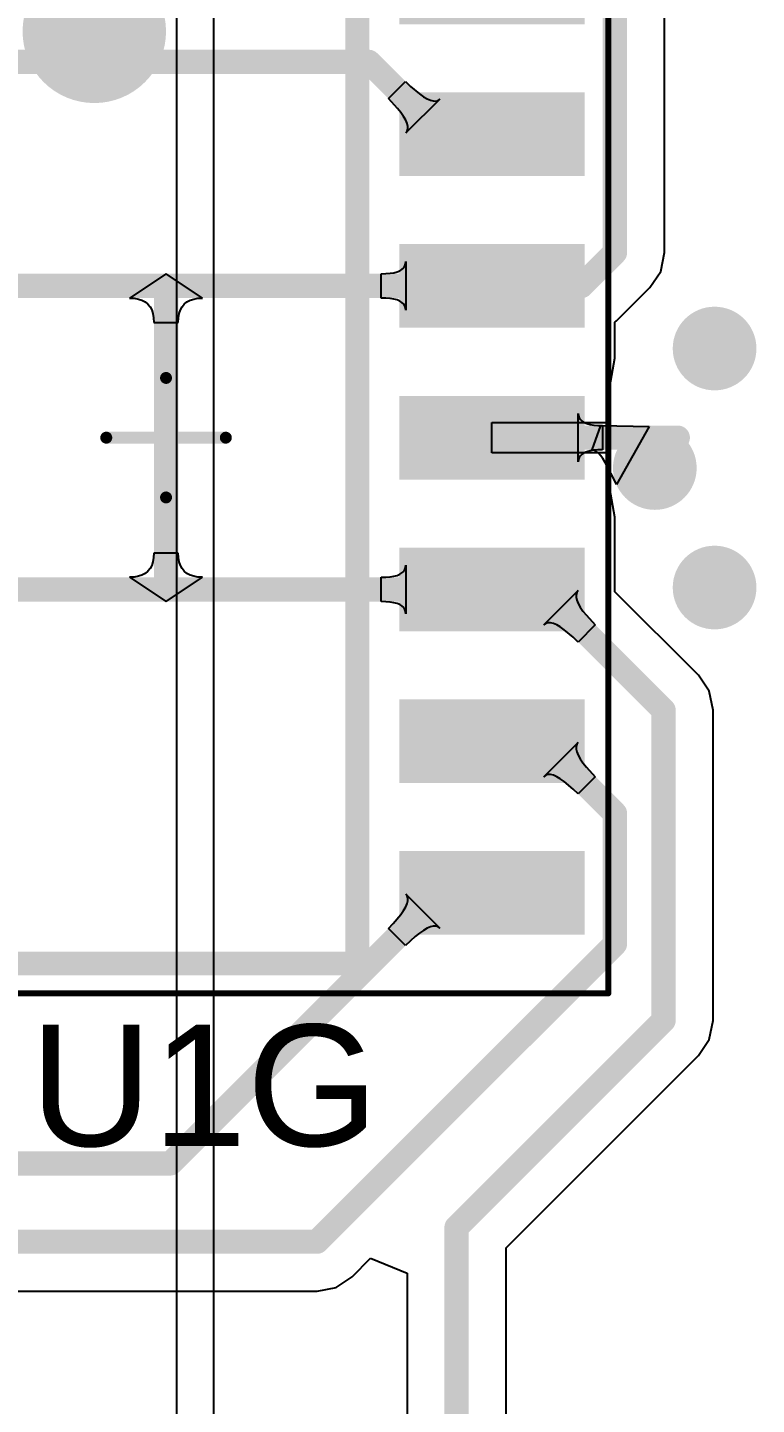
# Model space of a CAD drawing. Header units: inches. Extents: x -0.14 to 3.29, y -0.08 to 7.88.
# Drawn here: x 2.5887 to 2.8287, y 5.9316 to 6.3853 of the extents above; entities that cross this region are included whole.
import ezdxf

# ---------------------------------------------------------------- set-up
doc = ezdxf.new("R2010")
doc.units = ezdxf.units.IN
doc.header["$MEASUREMENT"] = 0
for name, color, linetype in [('Bottom Layer', 5, 'Continuous'), ('Top Courtyard', 56, 'Continuous'), ('Top Layer', 1, 'Continuous'), ('Top Overlay', 2, 'Continuous'), ('Top Paste', 8, 'Continuous'), ('Top Solder', 216, 'Continuous'), ('Via Holes', 16, 'Continuous')]:
    doc.layers.add(name, color=color, linetype=linetype)
doc.styles.add('Arial', font='', dxfattribs={"height": 0.2})
doc.styles.get('Arial').set_extended_font_data('Arial')

# ---------------------------------------------------------------- blocks, each defined once
blk = doc.blocks.new('34355DA5_B1DA_47C2_A88A_ECF82120A4F7_253')
at = {"layer": 'Top Layer'}
for points in [[(-0.13583, 0.13819), (-0.13583, 0.16181), (-0.07874, 0.16181), (-0.07874, 0.13819)], [(0.07874, 0.13819), (0.07874, 0.16181), (0.13583, 0.16181), (0.13583, 0.13819)], [(-0.13583, 0.08819), (-0.13583, 0.11181), (-0.07874, 0.11181), (-0.07874, 0.08819)], [(0.07874, 0.08819), (0.07874, 0.11181), (0.13583, 0.11181), (0.13583, 0.08819)], [(-0.13583, 0.03819), (-0.13583, 0.06181), (-0.07874, 0.06181), (-0.07874, 0.03819)], [(0.07874, 0.03819), (0.07874, 0.06181), (0.13583, 0.06181), (0.13583, 0.03819)], [(-0.13583, -0.01181), (-0.13583, 0.01181), (-0.07874, 0.01181), (-0.07874, -0.01181)], [(0.07874, -0.01181), (0.07874, 0.01181), (0.13583, 0.01181), (0.13583, -0.01181)], [(-0.13583, -0.06181), (-0.13583, -0.03819), (-0.07874, -0.03819), (-0.07874, -0.06181)], [(0.07874, -0.06181), (0.07874, -0.03819), (0.13583, -0.03819), (0.13583, -0.06181)], [(-0.13583, -0.11181), (-0.13583, -0.08819), (-0.07874, -0.08819), (-0.07874, -0.11181)], [(0.07874, -0.11181), (0.07874, -0.08819), (0.13583, -0.08819), (0.13583, -0.11181)], [(-0.13583, -0.16181), (-0.13583, -0.13819), (-0.07874, -0.13819), (-0.07874, -0.16181)], [(0.07874, -0.16181), (0.07874, -0.13819), (0.13583, -0.13819), (0.13583, -0.16181)]]:
    blk.add_hatch(color=1, dxfattribs=at).paths.add_polyline_path(points)
at = {"layer": 'Top Paste'}
for points in [[(-0.13583, 0.13819), (-0.13583, 0.16181), (-0.07874, 0.16181), (-0.07874, 0.13819)], [(0.07874, 0.13819), (0.07874, 0.16181), (0.13583, 0.16181), (0.13583, 0.13819)], [(-0.13583, 0.08819), (-0.13583, 0.11181), (-0.07874, 0.11181), (-0.07874, 0.08819)], [(0.07874, 0.08819), (0.07874, 0.11181), (0.13583, 0.11181), (0.13583, 0.08819)], [(-0.13583, 0.03819), (-0.13583, 0.06181), (-0.07874, 0.06181), (-0.07874, 0.03819)], [(0.07874, 0.03819), (0.07874, 0.06181), (0.13583, 0.06181), (0.13583, 0.03819)], [(-0.13583, -0.01181), (-0.13583, 0.01181), (-0.07874, 0.01181), (-0.07874, -0.01181)], [(0.07874, -0.01181), (0.07874, 0.01181), (0.13583, 0.01181), (0.13583, -0.01181)], [(-0.13583, -0.06181), (-0.13583, -0.03819), (-0.07874, -0.03819), (-0.07874, -0.06181)], [(0.07874, -0.06181), (0.07874, -0.03819), (0.13583, -0.03819), (0.13583, -0.06181)], [(-0.13583, -0.11181), (-0.13583, -0.08819), (-0.07874, -0.08819), (-0.07874, -0.11181)], [(0.07874, -0.11181), (0.07874, -0.08819), (0.13583, -0.08819), (0.13583, -0.11181)], [(-0.13583, -0.16181), (-0.13583, -0.13819), (-0.07874, -0.13819), (-0.07874, -0.16181)], [(0.07874, -0.16181), (0.07874, -0.13819), (0.13583, -0.13819), (0.13583, -0.16181)]]:
    blk.add_hatch(color=8, dxfattribs=at).paths.add_polyline_path(points)
at = {"layer": 'Top Solder'}
for points in [[(-0.13779, 0.13622), (-0.13779, 0.16378), (-0.07677, 0.16378), (-0.07677, 0.13622)], [(0.07677, 0.13622), (0.07677, 0.16378), (0.1378, 0.16378), (0.1378, 0.13622)], [(-0.13779, 0.08622), (-0.13779, 0.11378), (-0.07677, 0.11378), (-0.07677, 0.08622)], [(0.07677, 0.08622), (0.07677, 0.11378), (0.1378, 0.11378), (0.1378, 0.08622)], [(-0.13779, 0.03622), (-0.13779, 0.06378), (-0.07677, 0.06378), (-0.07677, 0.03622)], [(0.07677, 0.03622), (0.07677, 0.06378), (0.1378, 0.06378), (0.1378, 0.03622)], [(-0.13779, -0.01378), (-0.13779, 0.01378), (-0.07677, 0.01378), (-0.07677, -0.01378)], [(0.07677, -0.01378), (0.07677, 0.01378), (0.1378, 0.01378), (0.1378, -0.01378)], [(-0.13779, -0.06378), (-0.13779, -0.03622), (-0.07677, -0.03622), (-0.07677, -0.06378)], [(0.07677, -0.06378), (0.07677, -0.03622), (0.1378, -0.03622), (0.1378, -0.06378)], [(-0.13779, -0.11378), (-0.13779, -0.08622), (-0.07677, -0.08622), (-0.07677, -0.11378)], [(0.07677, -0.11378), (0.07677, -0.08622), (0.1378, -0.08622), (0.1378, -0.11378)], [(-0.13779, -0.16378), (-0.13779, -0.13622), (-0.07677, -0.13622), (-0.07677, -0.16378)], [(0.07677, -0.16378), (0.07677, -0.13622), (0.1378, -0.13622), (0.1378, -0.16378)]]:
    blk.add_hatch(color=216, dxfattribs=at).paths.add_polyline_path(points)
at = {"layer": 'Top Courtyard'}
for points in [[(-0.14567, 0.18307, 0.00197, 0.00197, 0), (0.14567, 0.18307, 0.00197, 0.00197, 0)], [(-0.14567, -0.18307, 0.00197, 0.00197, 0), (-0.14567, 0.18307, 0.00197, 0.00197, 0)], [(0.14567, -0.18307, 0.00197, 0.00197, 0), (0.14567, 0.18307, 0.00197, 0.00197, 0)], [(0, -0.01969, 0.00394, 0.00394, 0), (0, 0.01968, 0.00394, 0.00394, 0)], [(-0.01968, 0, 0.00394, 0.00394, 0), (0.01969, 0, 0.00394, 0.00394, 0)], [(-0.14567, -0.18307, 0.00197, 0.00197, 0), (0.14567, -0.18307, 0.00197, 0.00197, 0)]]:
    blk.add_lwpolyline(points, format="xyseb", dxfattribs=at)
for points in [[(-0.14616, 0.18307, 0.000984, 0.000984, 1), (-0.14518, 0.18307, 0.000984, 0.000984, 1)], [(-0.14616, 0.18307, 0.000984, 0.000984, 1), (-0.14518, 0.18307, 0.000984, 0.000984, 1)], [(0.14518, 0.18307, 0.000984, 0.000984, 1), (0.14616, 0.18307, 0.000984, 0.000984, 1)], [(0.14518, 0.18307, 0.000984, 0.000984, 1), (0.14616, 0.18307, 0.000984, 0.000984, 1)], [(-0.00098, 0.01968, 0.00197, 0.00197, 1), (0.00098, 0.01968, 0.00197, 0.00197, 1)], [(-0.02067, 0, 0.00197, 0.00197, 1), (-0.0187, 0, 0.00197, 0.00197, 1)], [(0.0187, 0, 0.00197, 0.00197, 1), (0.02067, 0, 0.00197, 0.00197, 1)], [(-0.00098, -0.01969, 0.00197, 0.00197, 1), (0.00098, -0.01969, 0.00197, 0.00197, 1)], [(-0.14616, -0.18307, 0.000984, 0.000984, 1), (-0.14518, -0.18307, 0.000984, 0.000984, 1)], [(-0.14616, -0.18307, 0.000984, 0.000984, 1), (-0.14518, -0.18307, 0.000984, 0.000984, 1)], [(0.14518, -0.18307, 0.000984, 0.000984, 1), (0.14616, -0.18307, 0.000984, 0.000984, 1)], [(0.14518, -0.18307, 0.000984, 0.000984, 1), (0.14616, -0.18307, 0.000984, 0.000984, 1)]]:
    blk.add_lwpolyline(points, format="xyseb", close=True, dxfattribs=at)
at = {"layer": 'Top Overlay'}
for points in [[(-0.10236, 0.18346, 0.00984, 0.00984, 1), (-0.1122, 0.18346, 0.00984, 0.00984, 1)], [(-0.11467, 0.18346, 0.00492, 0.00492, 1), (-0.10974, 0.18346, 0.00492, 0.00492, 1)], [(-0.10482, 0.18346, 0.00492, 0.00492, 1), (-0.0999, 0.18346, 0.00492, 0.00492, 1)], [(-0.06496, 0.17323, 0.00394, 0.00394, 1), (-0.06102, 0.17323, 0.00394, 0.00394, 1)], [(-0.06496, 0.17323, 0.00394, 0.00394, 1), (-0.06102, 0.17323, 0.00394, 0.00394, 1)], [(0.06103, 0.17323, 0.00394, 0.00394, 1), (0.06496, 0.17323, 0.00394, 0.00394, 1)], [(0.06103, 0.17323, 0.00394, 0.00394, 1), (0.06496, 0.17323, 0.00394, 0.00394, 1)], [(-0.01181, 0.13386, 0.02362, 0.02362, 1), (-0.03543, 0.13386, 0.02362, 0.02362, 1)], [(-0.04134, 0.13386, 0.01181, 0.01181, 1), (-0.02953, 0.13386, 0.01181, 0.01181, 1)], [(-0.01772, 0.13386, 0.01181, 0.01181, 1), (-0.00591, 0.13386, 0.01181, 0.01181, 1)], [(-0.06496, -0.17323, 0.00394, 0.00394, 1), (-0.06102, -0.17323, 0.00394, 0.00394, 1)], [(-0.06496, -0.17323, 0.00394, 0.00394, 1), (-0.06102, -0.17323, 0.00394, 0.00394, 1)], [(0.06103, -0.17323, 0.00394, 0.00394, 1), (0.06496, -0.17323, 0.00394, 0.00394, 1)], [(0.06103, -0.17323, 0.00394, 0.00394, 1), (0.06496, -0.17323, 0.00394, 0.00394, 1)]]:
    blk.add_lwpolyline(points, format="xyseb", close=True, dxfattribs=at)
for points in [[(-0.06299, 0.17323, 0.00787, 0.00787, 0), (0.06299, 0.17323, 0.00787, 0.00787, 0)], [(-0.06299, -0.17323, 0.00787, 0.00787, 0), (-0.06299, 0.17323, 0.00787, 0.00787, 0)], [(0.06299, -0.17323, 0.00787, 0.00787, 0), (0.06299, 0.17323, 0.00787, 0.00787, 0)], [(-0.06299, -0.17323, 0.00787, 0.00787, 0), (0.06299, -0.17323, 0.00787, 0.00787, 0)]]:
    blk.add_lwpolyline(points, format="xyseb", dxfattribs=at)

msp = doc.modelspace()

# ---------------------------------------------------------------- hatches: boundary and pattern name
at = {"layer": 'Bottom Layer'}
h = msp.add_hatch(color=5, dxfattribs=at)
edge = h.paths.add_edge_path()
edge.add_arc((2.81496, 6.27953), 0.01378, 0, 360)
h = msp.add_hatch(color=5, dxfattribs=at)
edge = h.paths.add_edge_path()
edge.add_arc((2.79528, 6.24016), 0.01378, 0, 360)
h = msp.add_hatch(color=5, dxfattribs=at)
edge = h.paths.add_edge_path()
edge.add_arc((2.81496, 6.20079), 0.01378, 0, 360)
at = {"layer": 'Top Layer'}
h = msp.add_hatch(color=1, dxfattribs=at)
edge = h.paths.add_edge_path()
edge.add_arc((2.81496, 6.27953), 0.01378, 0, 360)
h = msp.add_hatch(color=1, dxfattribs=at)
edge = h.paths.add_edge_path()
edge.add_arc((2.79528, 6.24016), 0.01378, 0, 360)
h = msp.add_hatch(color=1, dxfattribs=at)
edge = h.paths.add_edge_path()
edge.add_arc((2.81496, 6.20079), 0.01378, 0, 360)
at = {"layer": 'Via Holes'}
h = msp.add_hatch(color=7, dxfattribs=at)
edge = h.paths.add_edge_path()
edge.add_arc((2.81496, 6.27953), 0.00689, 0, 360)
h = msp.add_hatch(color=7, dxfattribs=at)
edge = h.paths.add_edge_path()
edge.add_arc((2.79528, 6.24016), 0.00689, 0, 360)
h = msp.add_hatch(color=7, dxfattribs=at)
edge = h.paths.add_edge_path()
edge.add_arc((2.81496, 6.20079), 0.00689, 0, 360)

# ---------------------------------------------------------------- linework, layer by layer
at = {"layer": 'Bottom Layer'}
for p, q in [((2.6378, 6.73228), (2.6378, 3.71)), ((2.65003, 3.71), (2.65003, 6.73228))]:
    msp.add_line(p, q, dxfattribs=at)
at = {"layer": 'Top Layer'}
for p, q in [((2.79847, 6.31116), (2.79847, 6.46784)), ((2.70753, 6.36185), (2.71319, 6.36751)), ((2.71319, 6.36751), (2.71484, 6.36591)), ((2.71484, 6.36591), (2.7178, 6.3634)), ((2.7105, 6.35866), (2.70753, 6.36185)), ((2.7245, 6.36173), (2.71331, 6.35054)), ((2.7178, 6.3634), (2.7191, 6.36248)), ((2.7191, 6.36248), (2.72029, 6.36179)), ((2.72029, 6.36179), (2.72137, 6.36132)), ((2.72137, 6.36132), (2.72232, 6.36109)), ((2.72232, 6.36109), (2.72317, 6.36107)), ((2.72317, 6.36107), (2.72389, 6.36129)), ((2.72389, 6.36129), (2.7245, 6.36173)), ((2.71164, 6.35724), (2.7105, 6.35866)), ((2.71256, 6.35594), (2.71164, 6.35724)), ((2.71325, 6.35475), (2.71256, 6.35594)), ((2.71372, 6.35367), (2.71325, 6.35475)), ((2.71331, 6.35054), (2.71375, 6.35115)), ((2.71395, 6.35272), (2.71372, 6.35367)), ((2.71375, 6.35115), (2.71397, 6.35187)), ((2.71397, 6.35187), (2.71395, 6.35272)), ((2.79723, 6.30492), (2.79847, 6.31116)), ((2.71201, 6.3056), (2.71258, 6.30612)), ((2.71258, 6.30612), (2.71299, 6.30672)), ((2.71299, 6.30672), (2.71323, 6.3074)), ((2.71323, 6.3074), (2.71331, 6.30816)), ((2.71331, 6.30816), (2.71331, 6.29216)), ((2.63433, 6.30416), (2.62233, 6.29616)), ((2.64633, 6.29616), (2.63433, 6.30416)), ((2.63433, 6.30416), (2.63433, 6.30416)), ((2.63433, 6.30416), (2.63433, 6.30416)), ((2.63433, 6.30416), (2.63433, 6.30416)), ((2.63433, 6.30416), (2.63433, 6.30416)), ((2.63433, 6.30416), (2.63433, 6.30416)), ((2.63433, 6.30416), (2.63433, 6.30416)), ((2.63433, 6.30416), (2.63433, 6.30416)), ((2.63433, 6.30416), (2.63433, 6.30416)), ((2.63433, 6.30416), (2.63433, 6.30416)), ((2.63433, 6.30416), (2.63433, 6.30416)), ((2.70519, 6.30416), (2.70673, 6.3042)), ((2.70519, 6.29616), (2.70519, 6.30416)), ((2.70673, 6.3042), (2.70811, 6.30432)), ((2.70811, 6.30432), (2.70933, 6.30452)), ((2.70933, 6.30452), (2.71039, 6.3048)), ((2.71039, 6.3048), (2.71128, 6.30516)), ((2.71128, 6.30516), (2.71201, 6.3056)), ((2.79369, 6.29962), (2.79723, 6.30492)), ((2.78269, 6.28862), (2.79369, 6.29962)), ((2.62233, 6.29616), (2.62385, 6.29608)), ((2.62385, 6.29608), (2.62521, 6.29584)), ((2.62521, 6.29584), (2.62641, 6.29544)), ((2.62641, 6.29544), (2.62745, 6.29488)), ((2.62745, 6.29488), (2.62833, 6.29416)), ((2.62833, 6.29416), (2.62905, 6.29328)), ((2.62905, 6.29328), (2.62961, 6.29224)), ((2.62961, 6.29224), (2.63001, 6.29104)), ((2.63865, 6.29104), (2.63905, 6.29224)), ((2.63905, 6.29224), (2.63961, 6.29328)), ((2.63961, 6.29328), (2.64033, 6.29416)), ((2.64033, 6.29416), (2.64121, 6.29488)), ((2.64121, 6.29488), (2.64225, 6.29544)), ((2.64225, 6.29544), (2.64345, 6.29584)), ((2.64345, 6.29584), (2.64481, 6.29608)), ((2.64481, 6.29608), (2.64633, 6.29616)), ((2.70673, 6.29612), (2.70519, 6.29616)), ((2.70811, 6.296), (2.70673, 6.29612)), ((2.70933, 6.2958), (2.70811, 6.296)), ((2.71039, 6.29552), (2.70933, 6.2958)), ((2.71128, 6.29516), (2.71039, 6.29552)), ((2.71201, 6.29472), (2.71128, 6.29516)), ((2.71258, 6.2942), (2.71201, 6.29472)), ((2.71299, 6.2936), (2.71258, 6.2942)), ((2.71323, 6.29292), (2.71299, 6.2936)), ((2.71331, 6.29216), (2.71323, 6.29292)), ((2.63001, 6.29104), (2.63025, 6.28968)), ((2.63025, 6.28968), (2.63033, 6.28816)), ((2.63033, 6.28816), (2.63833, 6.28816)), ((2.63833, 6.28816), (2.63841, 6.28968)), ((2.63841, 6.28968), (2.63865, 6.29104)), ((2.78216, 6.28826), (2.78269, 6.28862)), ((2.78216, 6.27635), (2.78216, 6.28826)), ((2.78016, 6.26518), (2.78216, 6.27635)), ((2.78016, 6.25516), (2.78016, 6.26518)), ((2.77004, 6.24216), (2.77004, 6.25816)), ((2.77004, 6.25816), (2.77012, 6.2574)), ((2.77012, 6.2574), (2.77036, 6.25672)), ((2.77036, 6.25672), (2.77076, 6.25612)), ((2.77076, 6.25612), (2.77132, 6.2556)), ((2.74161, 6.24516), (2.74161, 6.25516)), ((2.74161, 6.25516), (2.78016, 6.25516)), ((2.77132, 6.2556), (2.77204, 6.25516)), ((2.77204, 6.25516), (2.77292, 6.2548)), ((2.77292, 6.2548), (2.77396, 6.25452)), ((2.77396, 6.25452), (2.77516, 6.25432)), ((2.7746, 6.24616), (2.77753, 6.25416)), ((2.77516, 6.25432), (2.77652, 6.2542)), ((2.77652, 6.2542), (2.77804, 6.25416)), ((2.77753, 6.25416), (2.79341, 6.25381)), ((2.77804, 6.25416), (2.77804, 6.24616)), ((2.79341, 6.25381), (2.78263, 6.23468)), ((2.78016, 6.24516), (2.74161, 6.24516)), ((2.77012, 6.24292), (2.77004, 6.24216)), ((2.77036, 6.2436), (2.77012, 6.24292)), ((2.77076, 6.2442), (2.77036, 6.2436)), ((2.77132, 6.24472), (2.77076, 6.2442)), ((2.77204, 6.24516), (2.77132, 6.24472)), ((2.77292, 6.24552), (2.77204, 6.24516)), ((2.77396, 6.2458), (2.77292, 6.24552)), ((2.77516, 6.246), (2.77396, 6.2458)), ((2.77523, 6.24604), (2.7746, 6.24616)), ((2.77652, 6.24612), (2.77516, 6.246)), ((2.7759, 6.2457), (2.77523, 6.24604)), ((2.77661, 6.24512), (2.7759, 6.2457)), ((2.77804, 6.24616), (2.77652, 6.24612)), ((2.77735, 6.24432), (2.77661, 6.24512)), ((2.77814, 6.24329), (2.77735, 6.24432)), ((2.77896, 6.24202), (2.77814, 6.24329)), ((2.78016, 6.23514), (2.78016, 6.24516)), ((2.78166, 6.23686), (2.77896, 6.24202)), ((2.78216, 6.22397), (2.78016, 6.23514)), ((2.78263, 6.23468), (2.78166, 6.23686)), ((2.78216, 6.19942), (2.78216, 6.22397)), ((2.63025, 6.21064), (2.63001, 6.20928)), ((2.63033, 6.21216), (2.63025, 6.21064)), ((2.63833, 6.21216), (2.63033, 6.21216)), ((2.63841, 6.21064), (2.63833, 6.21216)), ((2.63865, 6.20928), (2.63841, 6.21064)), ((2.62833, 6.20616), (2.62745, 6.20544)), ((2.62905, 6.20704), (2.62833, 6.20616)), ((2.62961, 6.20808), (2.62905, 6.20704)), ((2.63001, 6.20928), (2.62961, 6.20808)), ((2.63905, 6.20808), (2.63865, 6.20928)), ((2.63961, 6.20704), (2.63905, 6.20808)), ((2.64033, 6.20616), (2.63961, 6.20704)), ((2.64121, 6.20544), (2.64033, 6.20616)), ((2.71201, 6.2056), (2.71258, 6.20612)), ((2.71258, 6.20612), (2.71299, 6.20672)), ((2.71299, 6.20672), (2.71323, 6.2074)), ((2.71323, 6.2074), (2.71331, 6.20816)), ((2.71331, 6.20816), (2.71331, 6.19216)), ((2.62385, 6.20424), (2.62233, 6.20416)), ((2.62233, 6.20416), (2.63433, 6.19616)), ((2.62521, 6.20448), (2.62385, 6.20424)), ((2.62641, 6.20488), (2.62521, 6.20448)), ((2.62745, 6.20544), (2.62641, 6.20488)), ((2.63433, 6.19616), (2.64633, 6.20416)), ((2.64225, 6.20488), (2.64121, 6.20544)), ((2.64345, 6.20448), (2.64225, 6.20488)), ((2.64481, 6.20424), (2.64345, 6.20448)), ((2.64633, 6.20416), (2.64481, 6.20424)), ((2.70519, 6.20416), (2.70673, 6.2042)), ((2.70519, 6.19616), (2.70519, 6.20416)), ((2.70673, 6.2042), (2.70811, 6.20432)), ((2.70811, 6.20432), (2.70933, 6.20452)), ((2.70933, 6.20452), (2.71039, 6.2048)), ((2.71039, 6.2048), (2.71128, 6.20516)), ((2.71128, 6.20516), (2.71201, 6.2056)), ((2.75872, 6.18847), (2.77004, 6.19978)), ((2.76958, 6.19916), (2.76936, 6.19842)), ((2.76936, 6.19842), (2.76936, 6.19757)), ((2.76936, 6.19757), (2.76958, 6.19661)), ((2.77004, 6.19978), (2.76958, 6.19916)), ((2.80969, 6.17188), (2.78216, 6.19942)), ((2.63433, 6.19616), (2.63433, 6.19616)), ((2.63433, 6.19616), (2.63433, 6.19616)), ((2.63433, 6.19616), (2.63433, 6.19616)), ((2.63433, 6.19616), (2.63433, 6.19616)), ((2.63433, 6.19616), (2.63433, 6.19616)), ((2.63433, 6.19616), (2.63433, 6.19616)), ((2.63433, 6.19616), (2.63433, 6.19616)), ((2.63433, 6.19616), (2.63433, 6.19616)), ((2.63433, 6.19616), (2.63433, 6.19616)), ((2.63433, 6.19616), (2.63433, 6.19616)), ((2.70673, 6.19612), (2.70519, 6.19616)), ((2.70811, 6.196), (2.70673, 6.19612)), ((2.70933, 6.1958), (2.70811, 6.196)), ((2.71039, 6.19552), (2.70933, 6.1958)), ((2.71128, 6.19516), (2.71039, 6.19552)), ((2.71201, 6.19472), (2.71128, 6.19516)), ((2.71258, 6.1942), (2.71201, 6.19472)), ((2.71299, 6.1936), (2.71258, 6.1942)), ((2.71323, 6.19292), (2.71299, 6.1936)), ((2.71331, 6.19216), (2.71323, 6.19292)), ((2.76958, 6.19661), (2.77004, 6.19554)), ((2.77004, 6.19554), (2.77072, 6.19435)), ((2.77072, 6.19435), (2.77162, 6.19305)), ((2.77162, 6.19305), (2.77275, 6.19163)), ((2.75935, 6.18892), (2.75872, 6.18847)), ((2.76008, 6.18915), (2.75935, 6.18892)), ((2.76093, 6.18915), (2.76008, 6.18915)), ((2.76189, 6.18892), (2.76093, 6.18915)), ((2.76297, 6.18847), (2.76189, 6.18892)), ((2.76415, 6.18779), (2.76297, 6.18847)), ((2.76546, 6.18688), (2.76415, 6.18779)), ((2.77569, 6.18847), (2.77004, 6.18281)), ((2.77275, 6.19163), (2.77569, 6.18847)), ((2.7684, 6.18439), (2.76546, 6.18688)), ((2.77004, 6.18281), (2.7684, 6.18439)), ((2.81323, 6.16659), (2.80969, 6.17188)), ((2.81447, 6.16035), (2.81323, 6.16659)), ((2.81447, 6.05816), (2.81447, 6.16035)), ((2.75872, 6.13847), (2.77004, 6.14978)), ((2.76958, 6.14916), (2.76936, 6.14842)), ((2.76936, 6.14842), (2.76936, 6.14757)), ((2.76936, 6.14757), (2.76958, 6.14661)), ((2.77004, 6.14978), (2.76958, 6.14916)), ((2.76958, 6.14661), (2.77004, 6.14554)), ((2.77004, 6.14554), (2.77072, 6.14435)), ((2.77072, 6.14435), (2.77162, 6.14305)), ((2.77162, 6.14305), (2.77275, 6.14163)), ((2.75935, 6.13892), (2.75872, 6.13847)), ((2.76008, 6.13915), (2.75935, 6.13892)), ((2.76093, 6.13915), (2.76008, 6.13915)), ((2.76189, 6.13892), (2.76093, 6.13915)), ((2.76297, 6.13847), (2.76189, 6.13892)), ((2.76415, 6.13779), (2.76297, 6.13847)), ((2.76546, 6.13688), (2.76415, 6.13779)), ((2.77569, 6.13847), (2.77004, 6.13281)), ((2.77275, 6.14163), (2.77569, 6.13847)), ((2.7684, 6.13439), (2.76546, 6.13688)), ((2.77004, 6.13281), (2.7684, 6.13439)), ((2.71375, 6.09917), (2.71331, 6.09978)), ((2.71331, 6.09978), (2.7245, 6.08859)), ((2.71372, 6.09664), (2.71395, 6.0976)), ((2.71397, 6.09844), (2.71375, 6.09917)), ((2.71395, 6.0976), (2.71397, 6.09844)), ((2.70913, 6.09012), (2.71164, 6.09307)), ((2.71164, 6.09307), (2.71256, 6.09438)), ((2.71256, 6.09438), (2.71325, 6.09557)), ((2.71325, 6.09557), (2.71372, 6.09664)), ((2.70753, 6.08847), (2.70913, 6.09012)), ((2.71319, 6.08281), (2.70753, 6.08847)), ((2.72029, 6.08853), (2.7191, 6.08784)), ((2.72137, 6.08899), (2.72029, 6.08853)), ((2.72232, 6.08923), (2.72137, 6.08899)), ((2.72317, 6.08924), (2.72232, 6.08923)), ((2.72389, 6.08903), (2.72317, 6.08924)), ((2.7245, 6.08859), (2.72389, 6.08903)), ((2.71638, 6.08578), (2.71319, 6.08281)), ((2.7178, 6.08692), (2.71638, 6.08578)), ((2.7191, 6.08784), (2.7178, 6.08692)), ((2.81323, 6.05192), (2.81447, 6.05816)), ((2.80969, 6.04662), (2.81323, 6.05192)), ((2.74631, 5.98324), (2.80969, 6.04662)), ((2.6956, 5.97374), (2.70169, 5.97983)), ((2.70169, 5.97983), (2.71369, 5.97486)), ((2.74631, 5.42676), (2.74631, 5.98324)), ((2.71369, 5.97486), (2.71369, 5.42)), ((2.68406, 5.96896), (2.6903, 5.97021)), ((2.6903, 5.97021), (2.6956, 5.97374)), ((2.48944, 5.96896), (2.68406, 5.96896))]:
    msp.add_line(p, q, dxfattribs=at)
for points in [[(2.78216, 6.31116, 0.008, 0.008, 0), (2.78216, 6.46784, 0.008, 0.008, 0)], [(2.38224, 6.37397, 0.008, 0.008, 0), (2.70107, 6.37397, 0.008, 0.008, 0)], [(2.70107, 6.37397, 0.008, 0.008, 0), (2.72488, 6.35016, 0.008, 0.008, 0)], [(2.72488, 6.35016, 0.008, 0.008, 0), (2.74161, 6.35016, 0.008, 0.008, 0)], [(2.77116, 6.30016, 0.008, 0.008, 0), (2.78216, 6.31116, 0.008, 0.008, 0)], [(2.52705, 6.30016, 0.008, 0.008, 0), (2.63433, 6.30016, 0.008, 0.008, 0)], [(2.63433, 6.30016, 0.008, 0.008, 0), (2.74161, 6.30016, 0.008, 0.008, 0)], [(2.63433, 6.20016, 0.008, 0.008, 0), (2.63433, 6.30016, 0.008, 0.008, 0)], [(2.74161, 6.30016, 0.008, 0.008, 0), (2.77116, 6.30016, 0.008, 0.008, 0)], [(2.74161, 6.25016, 0.008, 0.008, 0), (2.80283, 6.25016, 0.008, 0.008, 0)], [(2.52705, 6.20016, 0.008, 0.008, 0), (2.63433, 6.20016, 0.008, 0.008, 0)], [(2.63433, 6.20016, 0.008, 0.008, 0), (2.74161, 6.20016, 0.008, 0.008, 0)], [(2.74161, 6.20016, 0.008, 0.008, 0), (2.75835, 6.20016, 0.008, 0.008, 0)], [(2.75835, 6.20016, 0.008, 0.008, 0), (2.79816, 6.16035, 0.008, 0.008, 0)], [(2.79816, 6.05816, 0.008, 0.008, 0), (2.79816, 6.16035, 0.008, 0.008, 0)], [(2.74161, 6.15016, 0.008, 0.008, 0), (2.75835, 6.15016, 0.008, 0.008, 0)], [(2.75835, 6.15016, 0.008, 0.008, 0), (2.78216, 6.12635, 0.008, 0.008, 0)], [(2.78216, 6.08338, 0.008, 0.008, 0), (2.78216, 6.12635, 0.008, 0.008, 0)], [(2.63578, 6.01106, 0.008, 0.008, 0), (2.72488, 6.10016, 0.008, 0.008, 0)], [(2.72488, 6.10016, 0.008, 0.008, 0), (2.74161, 6.10016, 0.008, 0.008, 0)], [(2.68406, 5.98528, 0.008, 0.008, 0), (2.78216, 6.08338, 0.008, 0.008, 0)], [(2.73, 5.99, 0.008, 0.008, 0), (2.79816, 6.05816, 0.008, 0.008, 0)], [(2.45878, 6.01106, 0.008, 0.008, 0), (2.63578, 6.01106, 0.008, 0.008, 0)], [(2.73, 5.42, 0.008, 0.008, 0), (2.73, 5.99, 0.008, 0.008, 0)], [(2.46946, 5.98528, 0.008, 0.008, 0), (2.68406, 5.98528, 0.008, 0.008, 0)]]:
    msp.add_lwpolyline(points, format="xyseb", dxfattribs=at)
for points in [[(2.69907, 6.37397, 0.004, 0.004, 1), (2.70307, 6.37397, 0.004, 0.004, 1)], [(2.69907, 6.37397, 0.004, 0.004, 1), (2.70307, 6.37397, 0.004, 0.004, 1)], [(2.72288, 6.35016, 0.004, 0.004, 1), (2.72688, 6.35016, 0.004, 0.004, 1)], [(2.72288, 6.35016, 0.004, 0.004, 1), (2.72688, 6.35016, 0.004, 0.004, 1)], [(2.73961, 6.35016, 0.004, 0.004, 1), (2.74361, 6.35016, 0.004, 0.004, 1)], [(2.78016, 6.31116, 0.004, 0.004, 1), (2.78416, 6.31116, 0.004, 0.004, 1)], [(2.78016, 6.31116, 0.004, 0.004, 1), (2.78416, 6.31116, 0.004, 0.004, 1)], [(2.63233, 6.30016, 0.004, 0.004, 1), (2.63633, 6.30016, 0.004, 0.004, 1)], [(2.63233, 6.30016, 0.004, 0.004, 1), (2.63633, 6.30016, 0.004, 0.004, 1)], [(2.63233, 6.30016, 0.004, 0.004, 1), (2.63633, 6.30016, 0.004, 0.004, 1)], [(2.73961, 6.30016, 0.004, 0.004, 1), (2.74361, 6.30016, 0.004, 0.004, 1)], [(2.73961, 6.30016, 0.004, 0.004, 1), (2.74361, 6.30016, 0.004, 0.004, 1)], [(2.76916, 6.30016, 0.004, 0.004, 1), (2.77316, 6.30016, 0.004, 0.004, 1)], [(2.76916, 6.30016, 0.004, 0.004, 1), (2.77316, 6.30016, 0.004, 0.004, 1)], [(2.73961, 6.25016, 0.004, 0.004, 1), (2.74361, 6.25016, 0.004, 0.004, 1)], [(2.80083, 6.25016, 0.004, 0.004, 1), (2.80483, 6.25016, 0.004, 0.004, 1)], [(2.63233, 6.20016, 0.004, 0.004, 1), (2.63633, 6.20016, 0.004, 0.004, 1)], [(2.63233, 6.20016, 0.004, 0.004, 1), (2.63633, 6.20016, 0.004, 0.004, 1)], [(2.63233, 6.20016, 0.004, 0.004, 1), (2.63633, 6.20016, 0.004, 0.004, 1)], [(2.73961, 6.20016, 0.004, 0.004, 1), (2.74361, 6.20016, 0.004, 0.004, 1)], [(2.73961, 6.20016, 0.004, 0.004, 1), (2.74361, 6.20016, 0.004, 0.004, 1)], [(2.75635, 6.20016, 0.004, 0.004, 1), (2.76035, 6.20016, 0.004, 0.004, 1)], [(2.75635, 6.20016, 0.004, 0.004, 1), (2.76035, 6.20016, 0.004, 0.004, 1)], [(2.79616, 6.16035, 0.004, 0.004, 1), (2.80016, 6.16035, 0.004, 0.004, 1)], [(2.79616, 6.16035, 0.004, 0.004, 1), (2.80016, 6.16035, 0.004, 0.004, 1)], [(2.73961, 6.15016, 0.004, 0.004, 1), (2.74361, 6.15016, 0.004, 0.004, 1)], [(2.75635, 6.15016, 0.004, 0.004, 1), (2.76035, 6.15016, 0.004, 0.004, 1)], [(2.75635, 6.15016, 0.004, 0.004, 1), (2.76035, 6.15016, 0.004, 0.004, 1)], [(2.78016, 6.12635, 0.004, 0.004, 1), (2.78416, 6.12635, 0.004, 0.004, 1)], [(2.78016, 6.12635, 0.004, 0.004, 1), (2.78416, 6.12635, 0.004, 0.004, 1)], [(2.72288, 6.10016, 0.004, 0.004, 1), (2.72688, 6.10016, 0.004, 0.004, 1)], [(2.72288, 6.10016, 0.004, 0.004, 1), (2.72688, 6.10016, 0.004, 0.004, 1)], [(2.73961, 6.10016, 0.004, 0.004, 1), (2.74361, 6.10016, 0.004, 0.004, 1)], [(2.78016, 6.08338, 0.004, 0.004, 1), (2.78416, 6.08338, 0.004, 0.004, 1)], [(2.78016, 6.08338, 0.004, 0.004, 1), (2.78416, 6.08338, 0.004, 0.004, 1)], [(2.79616, 6.05816, 0.004, 0.004, 1), (2.80016, 6.05816, 0.004, 0.004, 1)], [(2.79616, 6.05816, 0.004, 0.004, 1), (2.80016, 6.05816, 0.004, 0.004, 1)], [(2.63378, 6.01106, 0.004, 0.004, 1), (2.63778, 6.01106, 0.004, 0.004, 1)], [(2.63378, 6.01106, 0.004, 0.004, 1), (2.63778, 6.01106, 0.004, 0.004, 1)], [(2.728, 5.99, 0.004, 0.004, 1), (2.732, 5.99, 0.004, 0.004, 1)], [(2.728, 5.99, 0.004, 0.004, 1), (2.732, 5.99, 0.004, 0.004, 1)], [(2.68206, 5.98528, 0.004, 0.004, 1), (2.68606, 5.98528, 0.004, 0.004, 1)], [(2.68206, 5.98528, 0.004, 0.004, 1), (2.68606, 5.98528, 0.004, 0.004, 1)]]:
    msp.add_lwpolyline(points, format="xyseb", close=True, dxfattribs=at)

# ---------------------------------------------------------------- block references
msp.add_blockref('34355DA5_B1DA_47C2_A88A_ECF82120A4F7_253', (2.63433, 6.25016))

# ---------------------------------------------------------------- texts
at = {"layer": 'Top Overlay', "style": 'Arial'}
msp.add_text('U1G', height=0.04, dxfattribs=at).set_placement((2.58945, 6.01677))

doc.saveas('drawing.dxf')
